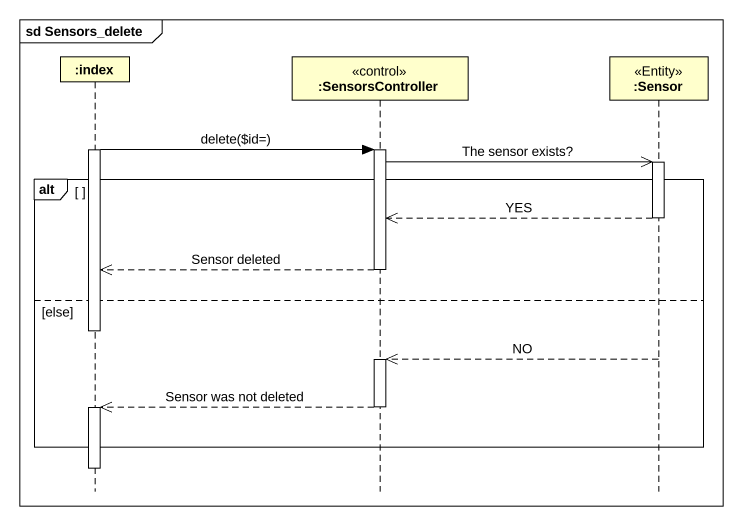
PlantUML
@startuml
mainframe sd Sensors_delete
hide footbox
participant ":index" as index
participant ":SensorsController" as SensorsController <<control>>
participant ":Sensor" as Sensor <<Entity>>

activate index
index -> SensorsController : delete(~$id=)
activate SensorsController
SensorsController ->> Sensor : The sensor exists?
activate Sensor
alt
  Sensor -->> SensorsController : YES
  deactivate Sensor
  SensorsController -->> index : Sensor deleted
  deactivate SensorsController
else else
  deactivate index
  Sensor -->> SensorsController : NO
  activate SensorsController
  SensorsController -->> index : Sensor was not deleted
  deactivate SensorsController
  activate index
end
deactivate index
@enduml
